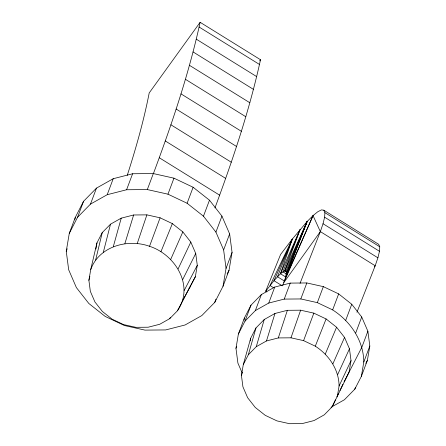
<?xml version="1.0" encoding="UTF-8"?>
<svg xmlns="http://www.w3.org/2000/svg" width="446" height="446" viewBox="0 0 446 446"><rect width="100%" height="100%" fill="white"/><g stroke="black" fill="none" stroke-linecap="round" stroke-linejoin="round"><path stroke-width="0.67" d="M282.836 285.145L285.468 277.83L286.399 272.266L307.093 221.556L313.031 215.613L317.853 211.699L321.477 209.893L323.835 210.211L378.699 244.336L379.747 246.777L379.479 251.293L377.901 257.81L375.181 265.766L356.939 312.245M300.035 283.349L320.345 231.602L323.032 223.736L324.621 217.196L324.889 212.664L323.835 210.211M66.253 251.293L69.275 233.392L75.29 217.397L83.553 201.302L96.487 188.106L113.223 178.712L132.607 173.75L153.324 173.566L173.962 178.177L193.118 187.259L209.481 200.198L221.935 216.109L229.634 233.91L232.059 252.391L229.032 270.287L223.022 286.282L214.76 302.377L201.821 315.573L185.09 324.972L165.7 329.928L144.983 330.112L124.345 325.502L105.195 316.42L88.832 303.486L76.372 287.57L68.673 269.769L66.253 251.293L67.212 248.734M74.95 219.387L75.29 217.397M88.899 280.339L90.7 269.668L96.949 242.914L102.24 232.611L110.519 224.171L121.228 218.155L133.633 214.983L146.89 214.866L160.103 217.81L172.362 223.624L182.832 231.903L190.804 242.089L195.733 253.484L197.283 265.309L195.348 276.765L177.43 310.795L169.72 318.661L159.74 324.264L148.184 327.219L135.835 327.325L123.531 324.582L112.113 319.169L102.357 311.453L94.931 301.97L90.337 291.355L88.899 280.339L89.836 276.342M95.923 248.98L96.949 242.914M177.43 310.795C194.69 286.087 175.35 254.582 149.527 246.287C127.773 238.42 98.889 246.354 90.7 269.668M223.022 286.282L226.044 268.386L232.059 252.391M241.927 372.399L237.908 363.111L235.973 348.326L238.387 334.009L244.402 318.015L251.014 305.136L261.362 294.583L274.747 287.062L290.257 283.099L306.831 282.948L323.344 286.633L338.665 293.903L351.755 304.25L361.717 316.983L367.878 331.222L369.818 346.007L367.398 360.323L361.383 376.318L354.776 389.196L344.423 399.75L331.038 407.27M244.057 320.061L244.402 318.015M241.448 375.538L243.293 364.599L250.691 338.241L255.976 327.938L264.255 319.498L274.965 313.482L287.375 310.305L300.632 310.193L313.839 313.137L326.098 318.951L336.568 327.23L344.541 337.416L349.469 348.811L351.019 360.636L349.084 372.087L332.192 406.752L324.287 414.819L314.062 420.561L302.215 423.588L289.554 423.7L276.944 420.885L265.242 415.337L255.24 407.432L247.63 397.709L242.925 386.827L241.448 375.538L242.384 372.226M250.234 340.934L250.691 338.241M337.237 396.918L339.088 385.985L351.019 360.636M361.383 376.318L363.802 362.001L369.818 346.007M153.385 173.645C171.821 124.155 188.859 73.964 200.131 22.3L260.509 59.736C249.487 110.296 232.901 159.439 214.955 207.903M95.622 260.074L102.24 232.611M103.338 252.207L110.519 224.171M113.312 246.605L121.228 218.155M243.293 364.599L248.344 354.765L255.976 327.938M248.344 354.765L256.249 346.704L264.255 319.498M124.869 243.65L133.633 214.983M256.249 346.704L266.474 340.961L274.965 313.482M127.272 175.306C135.958 148.245 143.751 120.849 149.204 92.941L200.131 22.3M266.474 340.961L278.315 337.929L287.375 310.305M137.223 243.538L146.89 214.866M266.881 291.952L265.699 291.221L273.967 280.685L280.445 273.744L292.292 239.095L307.093 221.556L285.468 277.83L313.031 215.613L320.345 231.602L375.181 265.766L374.372 266.898M278.315 337.929L290.976 337.823L300.632 310.193M149.527 246.287L160.103 217.81M280.445 273.744L284.682 270.873L300.141 229.428L280.445 273.744L285.758 277.044M290.976 337.823L303.587 340.632L313.839 313.137M69.275 233.392L77.537 217.302L83.553 201.302M77.537 217.302L90.477 204.106L96.487 188.106M90.477 204.106L107.207 194.707L113.223 178.712M107.207 194.707L126.592 189.751L132.607 173.75M126.592 189.751L147.314 189.567L153.324 173.566M147.314 189.567L167.952 194.172L173.962 178.177M226.044 268.386L223.624 249.905L215.92 232.104L203.465 216.193L187.103 203.253L193.118 187.259M203.465 216.193L209.481 200.198M215.92 232.104L221.935 216.109M223.624 249.905L229.634 233.91M214.76 302.377L215.959 299.177M238.387 334.009L244.999 321.137L251.014 305.136M235.973 348.326L236.692 346.408M244.999 321.137L255.352 310.578L261.362 294.583M255.352 310.578L268.737 303.057L274.747 287.062M268.737 303.057L284.241 299.093L290.257 283.099M284.241 299.093L300.816 298.948L306.831 282.948M300.816 298.948L317.329 302.633L323.344 286.633M363.802 362.001C363.596 340.454 350.4 321.282 332.649 309.898L338.665 293.903M345.739 320.25L351.755 304.25M355.707 332.978L361.717 316.983M367.878 331.222L361.868 347.222L344.072 381.887M354.776 389.196L355.495 387.279M286.265 274.541L307.093 221.556L284.682 270.873L286.455 271.971M339.088 385.985C338.927 369.522 328.847 354.882 315.294 346.185L326.098 318.951M160.945 251.7L172.362 223.624M265.699 291.221L280.601 254.437L292.292 239.095L277.457 276.732L284.548 281.131M300.141 229.428L282.864 271.781L286.404 273.983M325.29 354.091L336.568 327.23M286.399 272.266L285.869 271.034L307.093 221.556M313.031 215.613L283.857 282.547L320.345 231.602M170.701 259.416L182.832 231.903M332.9 363.813L344.541 337.416M337.605 374.69L349.469 348.811M178.121 268.899L190.804 242.089M332.192 406.752L335.464 399.884M336.953 396.756L338.442 393.634M339.93 390.512L342.907 384.262M182.715 279.514L195.733 253.484M227.125 274L229.032 270.287M365.826 363.39L367.398 360.323M184.159 290.53L197.283 265.309M169.72 318.661L170.35 317.44M182.358 301.201L195.348 276.765M259.689 60.862L260.509 59.736M189.082 288.055L190.057 287.062M284.682 270.873L285.869 271.034M167.952 194.172L187.103 203.253M317.329 302.633L332.649 309.898M303.587 340.632L315.294 346.185M199.044 26.983L259.421 64.419M196.262 39.148L256.64 76.584M193.068 51.926L253.44 89.362M189.45 65.311L249.827 102.747M185.425 79.293L245.802 116.729M180.987 93.872L241.364 131.302M176.142 109.03L236.519 146.466M170.885 124.774L231.262 162.205M165.271 140.953L225.648 178.383M159.339 157.784L219.716 195.22M282.24 285.814L273.967 280.685L292.292 239.095L270.025 285.546L273.571 287.737M324.889 212.664L379.747 246.777M324.621 217.196L379.479 251.293M323.032 223.736L377.901 257.81"/></g></svg>
